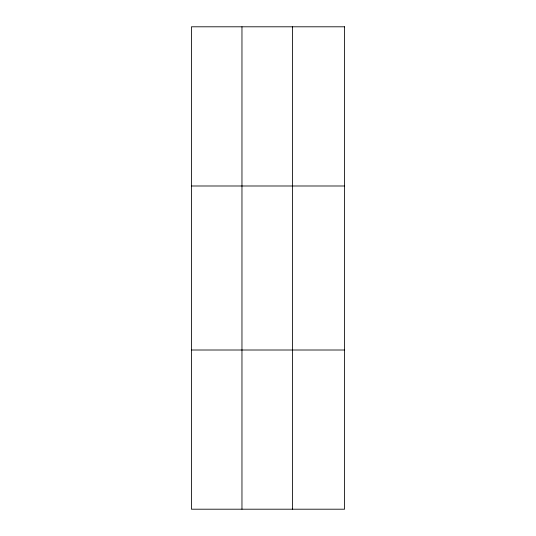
<?xml version="1.0" encoding="UTF-8"?>
<svg xmlns="http://www.w3.org/2000/svg" width="536" height="536" viewBox="0 0 536 536"><rect width="100%" height="100%" fill="white"/><g stroke="black" fill="none" stroke-linecap="round" stroke-linejoin="round"><path stroke-width="0.8" d="M241.964 509.2L241.964 26.8M292.502 509.2L292.502 26.8M191.426 185.992L344.574 185.992M191.426 350.008L344.574 350.008M344.574 26.8L344.574 509.2L191.426 509.2L191.426 26.8L344.574 26.8"/></g></svg>
